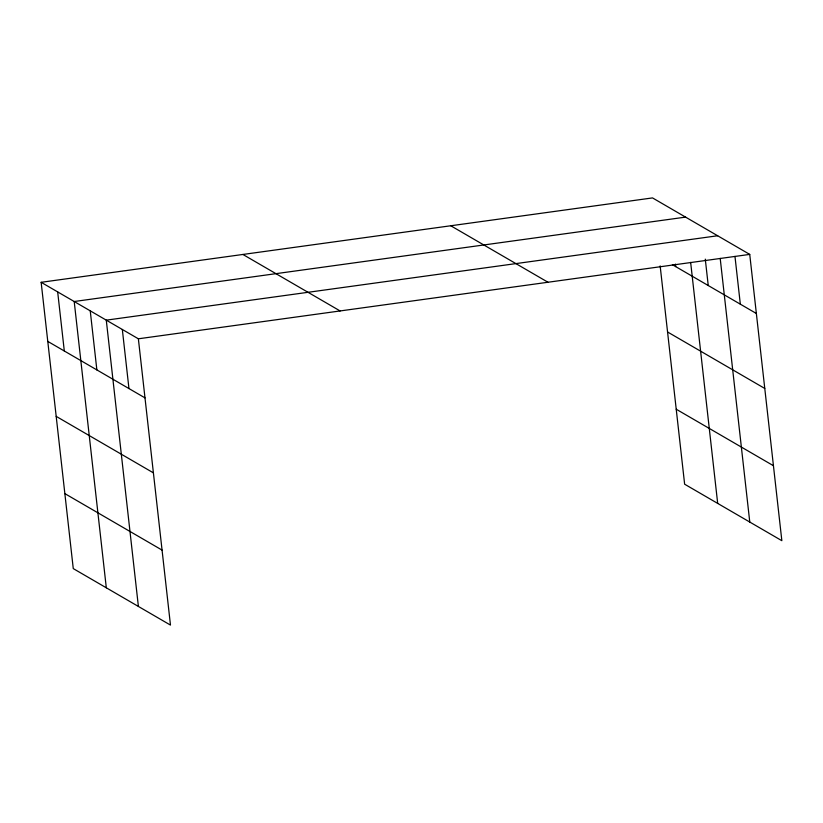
<?xml version="1.0" encoding="UTF-8"?>
<svg xmlns="http://www.w3.org/2000/svg" width="823" height="823" viewBox="0 0 823 823"><rect width="100%" height="100%" fill="white"/><g stroke="black" fill="none" stroke-linecap="round" stroke-linejoin="round"><path stroke-width="1.23" d="M41.15 282.31L138.367 338.798L170.474 625.089L73.268 568.6L41.15 282.31L652.526 197.911L749.732 254.4L781.85 540.69L684.633 484.202L660.149 265.901M685.58 217.118L74.204 301.516L106.311 587.807M717.656 235.759L106.28 320.157L138.398 606.448M138.367 338.798L749.732 254.4M672.37 264.687L756.368 313.491M667.566 331.978L764.773 388.466M450.767 225.759L547.984 282.248M676.228 409.226L773.435 465.715M242.898 254.461L340.115 310.95M47.775 341.391L144.992 397.879M56.19 416.366L153.397 472.855M64.852 493.615L162.069 550.103M734.97 256.395L740.33 304.171M720.197 258.391L749.774 522.049M705.28 259.132L708.243 285.53M690.651 262.383L717.687 503.409M675.395 264.09L675.673 266.601M122.329 329.478L128.954 388.559M90.242 310.837L96.867 369.918M57.672 291.908L64.307 350.999"/></g></svg>
